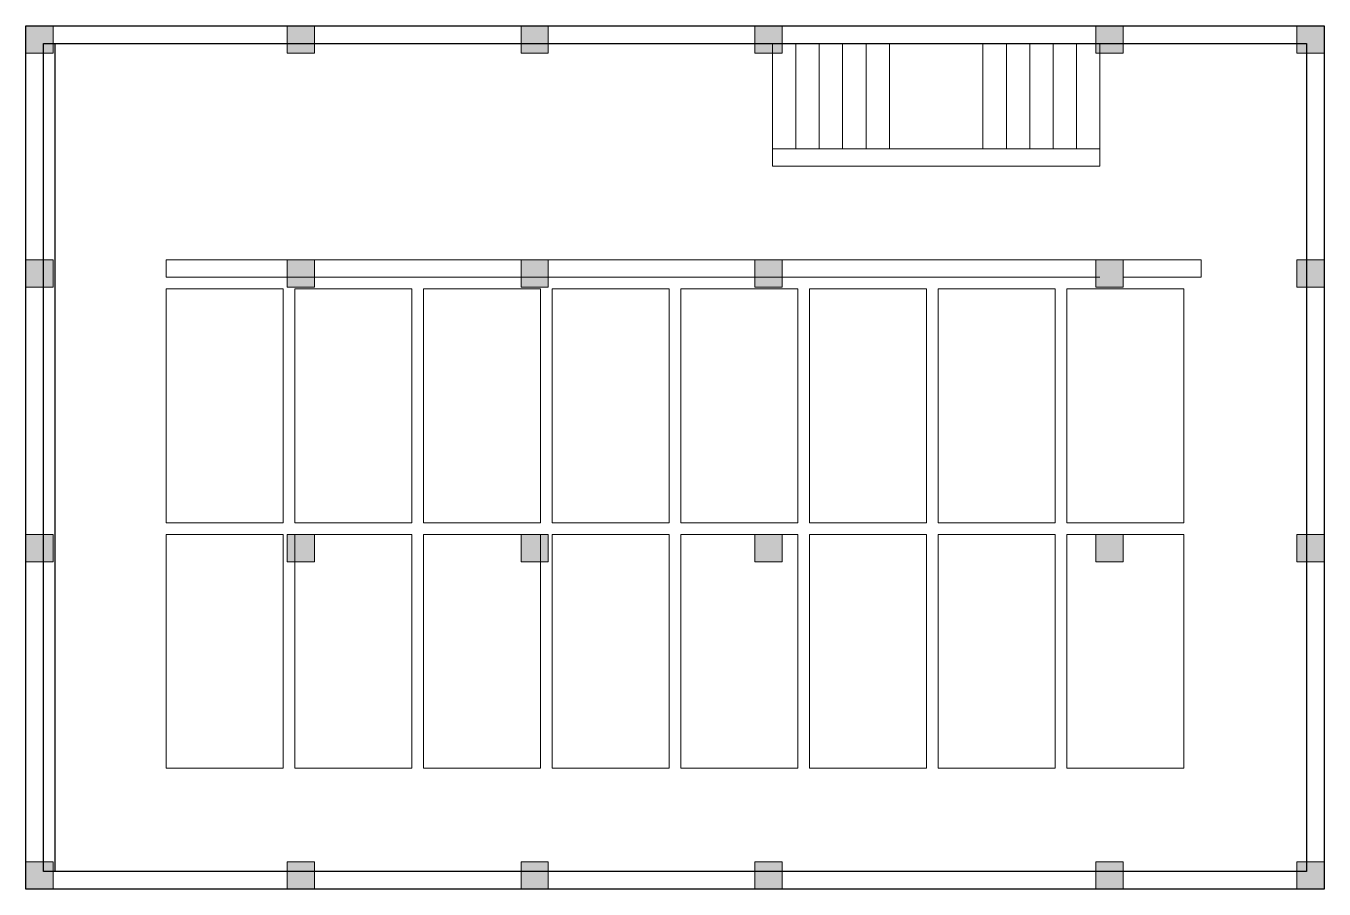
# Model space of a CAD drawing. Header units: metres. Extents: x 642627 to 642864, y 3061318 to 3061472.
# Drawn here: x 642709.99 to 642726.91, y 3061378.48 to 3061389.73 of the extents above; entities that cross this region are included whole.
import ezdxf

# ---------------------------------------------------------------- set-up
doc = ezdxf.new("R2010")
doc.units = ezdxf.units.M
doc.header["$MEASUREMENT"] = 0
doc.linetypes.add('ACAD_ISO04W100', pattern=[30, 24, -3, 0, -3])
doc.layers.add('c_line', color=64, linetype='ACAD_ISO04W100', lineweight=9)
doc.layers.add('Concrete Part', color=7, linetype='Continuous')

msp = doc.modelspace()

# ---------------------------------------------------------------- hatches: boundary and pattern name
at = {"layer": 'c_line', "true_color": 0x9898cc}
h = msp.add_hatch(color=253, dxfattribs=at)
h.dxf.hatch_style = 1
h.paths.add_polyline_path([(642710.3497, 3061389.7307), (642710.3497, 3061389.3751), (642709.9941, 3061389.3751), (642709.9941, 3061389.7307)])
h = msp.add_hatch(color=253, dxfattribs=at)
h.dxf.hatch_style = 1
h.paths.add_polyline_path([(642713.7533, 3061389.7307), (642713.7533, 3061389.3751), (642713.3977, 3061389.3751), (642713.3977, 3061389.7307)])
h = msp.add_hatch(color=253, dxfattribs=at)
h.dxf.hatch_style = 1
h.paths.add_polyline_path([(642716.8013, 3061389.7307), (642716.8013, 3061389.3751), (642716.4457, 3061389.3751), (642716.4457, 3061389.7307)])
h = msp.add_hatch(color=253, dxfattribs=at)
h.dxf.hatch_style = 1
h.paths.add_polyline_path([(642719.8493, 3061389.7307), (642719.8493, 3061389.3751), (642719.4937, 3061389.3751), (642719.4937, 3061389.7307)])
h = msp.add_hatch(color=253, dxfattribs=at)
h.dxf.hatch_style = 1
h.paths.add_polyline_path([(642724.2943, 3061389.7307), (642724.2943, 3061389.3751), (642723.9387, 3061389.3751), (642723.9387, 3061389.7307)])
h = msp.add_hatch(color=253, dxfattribs=at)
h.dxf.hatch_style = 1
h.paths.add_polyline_path([(642726.9105, 3061389.7307), (642726.9105, 3061389.3751), (642726.5549, 3061389.3751), (642726.5549, 3061389.7307)])
h = msp.add_hatch(color=253, dxfattribs=at)
h.dxf.hatch_style = 1
h.paths.add_polyline_path([(642710.3497, 3061386.6827), (642710.3497, 3061386.3271), (642709.9941, 3061386.3271), (642709.9941, 3061386.6827)])
h = msp.add_hatch(color=253, dxfattribs=at)
h.dxf.hatch_style = 1
h.paths.add_polyline_path([(642713.7533, 3061386.6827), (642713.7533, 3061386.3271), (642713.3977, 3061386.3271), (642713.3977, 3061386.6827)])
h = msp.add_hatch(color=253, dxfattribs=at)
h.dxf.hatch_style = 1
h.paths.add_polyline_path([(642716.8013, 3061386.6827), (642716.8013, 3061386.3271), (642716.4457, 3061386.3271), (642716.4457, 3061386.6827)])
h = msp.add_hatch(color=253, dxfattribs=at)
h.dxf.hatch_style = 1
h.paths.add_polyline_path([(642719.8493, 3061386.6827), (642719.8493, 3061386.3271), (642719.4937, 3061386.3271), (642719.4937, 3061386.6827)])
h = msp.add_hatch(color=253, dxfattribs=at)
h.dxf.hatch_style = 1
h.paths.add_polyline_path([(642724.2943, 3061386.6827), (642724.2943, 3061386.3271), (642723.9387, 3061386.3271), (642723.9387, 3061386.6827)])
h = msp.add_hatch(color=253, dxfattribs=at)
h.dxf.hatch_style = 1
h.paths.add_polyline_path([(642726.9105, 3061386.6827), (642726.9105, 3061386.3271), (642726.5549, 3061386.3271), (642726.5549, 3061386.6827)])
h = msp.add_hatch(color=253, dxfattribs=at)
h.dxf.hatch_style = 1
h.paths.add_polyline_path([(642710.3497, 3061383.1013), (642710.3497, 3061382.7457), (642709.9941, 3061382.7457), (642709.9941, 3061383.1013)])
h = msp.add_hatch(color=253, dxfattribs=at)
h.dxf.hatch_style = 1
h.paths.add_polyline_path([(642713.7533, 3061383.1013), (642713.7533, 3061382.7457), (642713.3977, 3061382.7457), (642713.3977, 3061383.1013)])
h = msp.add_hatch(color=253, dxfattribs=at)
h.dxf.hatch_style = 1
h.paths.add_polyline_path([(642716.8013, 3061383.1013), (642716.8013, 3061382.7457), (642716.4457, 3061382.7457), (642716.4457, 3061383.1013)])
h = msp.add_hatch(color=253, dxfattribs=at)
h.dxf.hatch_style = 1
h.paths.add_polyline_path([(642719.8493, 3061383.1013), (642719.8493, 3061382.7457), (642719.4937, 3061382.7457), (642719.4937, 3061383.1013)])
h = msp.add_hatch(color=253, dxfattribs=at)
h.dxf.hatch_style = 1
h.paths.add_polyline_path([(642724.2943, 3061383.1013), (642724.2943, 3061382.7457), (642723.9387, 3061382.7457), (642723.9387, 3061383.1013)])
h = msp.add_hatch(color=253, dxfattribs=at)
h.dxf.hatch_style = 1
h.paths.add_polyline_path([(642726.9105, 3061383.1013), (642726.9105, 3061382.7457), (642726.5549, 3061382.7457), (642726.5549, 3061383.1013)])
h = msp.add_hatch(color=253, dxfattribs=at)
h.dxf.hatch_style = 1
h.paths.add_polyline_path([(642710.3497, 3061378.8341), (642710.3497, 3061378.4785), (642709.9941, 3061378.4785), (642709.9941, 3061378.8341)])
h = msp.add_hatch(color=253, dxfattribs=at)
h.dxf.hatch_style = 1
h.paths.add_polyline_path([(642713.7533, 3061378.8341), (642713.7533, 3061378.4785), (642713.3977, 3061378.4785), (642713.3977, 3061378.8341)])
h = msp.add_hatch(color=253, dxfattribs=at)
h.dxf.hatch_style = 1
h.paths.add_polyline_path([(642716.8013, 3061378.8341), (642716.8013, 3061378.4785), (642716.4457, 3061378.4785), (642716.4457, 3061378.8341)])
h = msp.add_hatch(color=253, dxfattribs=at)
h.dxf.hatch_style = 1
h.paths.add_polyline_path([(642719.8493, 3061378.8341), (642719.8493, 3061378.4785), (642719.4937, 3061378.4785), (642719.4937, 3061378.8341)])
h = msp.add_hatch(color=253, dxfattribs=at)
h.dxf.hatch_style = 1
h.paths.add_polyline_path([(642724.2943, 3061378.8341), (642724.2943, 3061378.4785), (642723.9387, 3061378.4785), (642723.9387, 3061378.8341)])
h = msp.add_hatch(color=253, dxfattribs=at)
h.dxf.hatch_style = 1
h.paths.add_polyline_path([(642726.9105, 3061378.8341), (642726.9105, 3061378.4785), (642726.5549, 3061378.4785), (642726.5549, 3061378.8341)])

# ---------------------------------------------------------------- linework, layer by layer
at = {"layer": 'c_line'}
for p, q in [((642709.9941, 3061389.7307), (642709.9941, 3061389.5021)), ((642719.7223, 3061389.7307), (642723.9895, 3061389.7307)), ((642723.9387, 3061389.7307), (642723.9387, 3061389.5021)), ((642726.5549, 3061389.7307), (642726.5549, 3061389.5021)), ((642709.9941, 3061389.3751), (642709.9941, 3061389.6037)), ((642721.2463, 3061389.5021), (642719.7223, 3061389.5021)), ((642719.7223, 3061389.5021), (642719.7223, 3061388.1305)), ((642720.0271, 3061389.5021), (642720.0271, 3061388.1305)), ((642720.3319, 3061389.5021), (642720.3319, 3061388.1305)), ((642720.6367, 3061389.5021), (642720.6367, 3061388.1305)), ((642720.9415, 3061389.5021), (642720.9415, 3061388.1305)), ((642721.2463, 3061388.1305), (642721.2463, 3061389.5021)), ((642721.2463, 3061389.5021), (642722.4655, 3061389.5021)), ((642722.4655, 3061389.5021), (642722.4655, 3061388.1305)), ((642723.9895, 3061389.5021), (642722.4655, 3061389.5021)), ((642722.7703, 3061389.5021), (642722.7703, 3061388.1305)), ((642723.0751, 3061389.5021), (642723.0751, 3061388.1305)), ((642723.3799, 3061389.5021), (642723.3799, 3061388.1305)), ((642723.6847, 3061389.5021), (642723.6847, 3061388.1305)), ((642723.9387, 3061389.3751), (642723.9387, 3061389.6037)), ((642723.9895, 3061389.5021), (642723.9895, 3061388.1305)), ((642726.5549, 3061389.3751), (642726.5549, 3061389.6037)), ((642723.9895, 3061388.1305), (642719.7223, 3061388.1305)), ((642719.7223, 3061387.9019), (642719.7223, 3061388.1305)), ((642723.9895, 3061387.9019), (642723.9895, 3061388.1305)), ((642723.9895, 3061387.9019), (642719.7223, 3061387.9019)), ((642709.9941, 3061386.6827), (642709.9941, 3061386.4541)), ((642723.9895, 3061386.6827), (642711.8229, 3061386.6827)), ((642711.8229, 3061386.4541), (642711.8229, 3061386.6827)), ((642723.9387, 3061386.6827), (642723.9387, 3061386.4541)), ((642724.2943, 3061386.6827), (642725.3103, 3061386.6827)), ((642725.3103, 3061386.6827), (642725.3103, 3061386.4541)), ((642726.5549, 3061386.6827), (642726.5549, 3061386.4541)), ((642709.9941, 3061386.3271), (642709.9941, 3061386.5557)), ((642723.9895, 3061386.4541), (642711.8229, 3061386.4541)), ((642723.9387, 3061386.3271), (642723.9387, 3061386.5557)), ((642725.3103, 3061386.4541), (642724.2943, 3061386.4541)), ((642726.5549, 3061386.3271), (642726.5549, 3061386.5557)), ((642709.9941, 3061383.1013), (642709.9941, 3061382.8727)), ((642723.9387, 3061383.1013), (642723.9387, 3061382.8727)), ((642726.5549, 3061383.1013), (642726.5549, 3061382.8727)), ((642709.9941, 3061382.7457), (642709.9941, 3061382.9743)), ((642723.9387, 3061382.7457), (642723.9387, 3061382.9743)), ((642726.5549, 3061382.7457), (642726.5549, 3061382.9743)), ((642709.9941, 3061378.8341), (642709.9941, 3061378.6055)), ((642709.9941, 3061378.4785), (642709.9941, 3061378.7071)), ((642723.9387, 3061378.8341), (642723.9387, 3061378.6055)), ((642723.9387, 3061378.4785), (642723.9387, 3061378.7071)), ((642726.5549, 3061378.8341), (642726.5549, 3061378.6055)), ((642726.5549, 3061378.4785), (642726.5549, 3061378.7071))]:
    msp.add_line(p, q, dxfattribs=at)
for points in [[(642710.3497, 3061389.7307), (642710.3497, 3061389.3751), (642709.9941, 3061389.3751), (642709.9941, 3061389.7307)], [(642713.7533, 3061389.7307), (642713.7533, 3061389.3751), (642713.3977, 3061389.3751), (642713.3977, 3061389.7307)], [(642716.8013, 3061389.7307), (642716.8013, 3061389.3751), (642716.4457, 3061389.3751), (642716.4457, 3061389.7307)], [(642719.8493, 3061389.7307), (642719.8493, 3061389.3751), (642719.4937, 3061389.3751), (642719.4937, 3061389.7307)], [(642724.2943, 3061389.7307), (642724.2943, 3061389.3751), (642723.9387, 3061389.3751), (642723.9387, 3061389.7307)], [(642726.9105, 3061389.7307), (642726.9105, 3061389.3751), (642726.5549, 3061389.3751), (642726.5549, 3061389.7307)], [(642710.3497, 3061386.6827), (642710.3497, 3061386.3271), (642709.9941, 3061386.3271), (642709.9941, 3061386.6827)], [(642713.7533, 3061386.6827), (642713.7533, 3061386.3271), (642713.3977, 3061386.3271), (642713.3977, 3061386.6827)], [(642716.8013, 3061386.6827), (642716.8013, 3061386.3271), (642716.4457, 3061386.3271), (642716.4457, 3061386.6827)], [(642719.8493, 3061386.6827), (642719.8493, 3061386.3271), (642719.4937, 3061386.3271), (642719.4937, 3061386.6827)], [(642724.2943, 3061386.6827), (642724.2943, 3061386.3271), (642723.9387, 3061386.3271), (642723.9387, 3061386.6827)], [(642726.9105, 3061386.6827), (642726.9105, 3061386.3271), (642726.5549, 3061386.3271), (642726.5549, 3061386.6827)], [(642711.8229, 3061386.3017), (642713.3469, 3061386.3017), (642713.3469, 3061383.2537), (642711.8229, 3061383.2537)], [(642713.4993, 3061386.3017), (642715.0233, 3061386.3017), (642715.0233, 3061383.2537), (642713.4993, 3061383.2537)], [(642715.1757, 3061386.3017), (642716.6997, 3061386.3017), (642716.6997, 3061383.2537), (642715.1757, 3061383.2537)], [(642716.8521, 3061386.3017), (642718.3761, 3061386.3017), (642718.3761, 3061383.2537), (642716.8521, 3061383.2537)], [(642718.5285, 3061386.3017), (642720.0525, 3061386.3017), (642720.0525, 3061383.2537), (642718.5285, 3061383.2537)], [(642720.2049, 3061386.3017), (642721.7289, 3061386.3017), (642721.7289, 3061383.2537), (642720.2049, 3061383.2537)], [(642721.8813, 3061386.3017), (642723.4053, 3061386.3017), (642723.4053, 3061383.2537), (642721.8813, 3061383.2537)], [(642723.5577, 3061386.3017), (642725.0817, 3061386.3017), (642725.0817, 3061383.2537), (642723.5577, 3061383.2537)], [(642710.3497, 3061383.1013), (642710.3497, 3061382.7457), (642709.9941, 3061382.7457), (642709.9941, 3061383.1013)], [(642711.8229, 3061383.1013), (642713.3469, 3061383.1013), (642713.3469, 3061380.0533), (642711.8229, 3061380.0533)], [(642713.7533, 3061383.1013), (642713.7533, 3061382.7457), (642713.3977, 3061382.7457), (642713.3977, 3061383.1013)], [(642713.4993, 3061383.1013), (642715.0233, 3061383.1013), (642715.0233, 3061380.0533), (642713.4993, 3061380.0533)], [(642715.1757, 3061383.1013), (642716.6997, 3061383.1013), (642716.6997, 3061380.0533), (642715.1757, 3061380.0533)], [(642716.8013, 3061383.1013), (642716.8013, 3061382.7457), (642716.4457, 3061382.7457), (642716.4457, 3061383.1013)], [(642716.8521, 3061383.1013), (642718.3761, 3061383.1013), (642718.3761, 3061380.0533), (642716.8521, 3061380.0533)], [(642718.5285, 3061383.1013), (642720.0525, 3061383.1013), (642720.0525, 3061380.0533), (642718.5285, 3061380.0533)], [(642719.8493, 3061383.1013), (642719.8493, 3061382.7457), (642719.4937, 3061382.7457), (642719.4937, 3061383.1013)], [(642720.2049, 3061383.1013), (642721.7289, 3061383.1013), (642721.7289, 3061380.0533), (642720.2049, 3061380.0533)], [(642721.8813, 3061383.1013), (642723.4053, 3061383.1013), (642723.4053, 3061380.0533), (642721.8813, 3061380.0533)], [(642723.5577, 3061383.1013), (642725.0817, 3061383.1013), (642725.0817, 3061380.0533), (642723.5577, 3061380.0533)], [(642724.2943, 3061383.1013), (642724.2943, 3061382.7457), (642723.9387, 3061382.7457), (642723.9387, 3061383.1013)], [(642726.9105, 3061383.1013), (642726.9105, 3061382.7457), (642726.5549, 3061382.7457), (642726.5549, 3061383.1013)], [(642710.3497, 3061378.8341), (642710.3497, 3061378.4785), (642709.9941, 3061378.4785), (642709.9941, 3061378.8341)], [(642713.7533, 3061378.8341), (642713.7533, 3061378.4785), (642713.3977, 3061378.4785), (642713.3977, 3061378.8341)], [(642716.8013, 3061378.8341), (642716.8013, 3061378.4785), (642716.4457, 3061378.4785), (642716.4457, 3061378.8341)], [(642719.8493, 3061378.8341), (642719.8493, 3061378.4785), (642719.4937, 3061378.4785), (642719.4937, 3061378.8341)], [(642724.2943, 3061378.8341), (642724.2943, 3061378.4785), (642723.9387, 3061378.4785), (642723.9387, 3061378.8341)], [(642726.9105, 3061378.8341), (642726.9105, 3061378.4785), (642726.5549, 3061378.4785), (642726.5549, 3061378.8341)]]:
    msp.add_lwpolyline(points, close=True, dxfattribs=at)
at = {"layer": 'Concrete Part'}
for p, q in [((642709.9941, 3061378.4785), (642709.9941, 3061389.7307)), ((642709.9941, 3061389.7307), (642726.9105, 3061389.7307)), ((642726.9105, 3061389.7307), (642726.9105, 3061378.4785)), ((642710.2227, 3061389.5021), (642726.6819, 3061389.5021)), ((642710.2227, 3061378.7071), (642710.2227, 3061389.5021)), ((642710.3751, 3061378.7071), (642710.3751, 3061389.5021)), ((642726.6819, 3061389.5021), (642726.6819, 3061378.7071)), ((642726.6819, 3061378.7071), (642710.2227, 3061378.7071)), ((642726.9105, 3061378.4785), (642709.9941, 3061378.4785))]:
    msp.add_line(p, q, dxfattribs=at)

doc.saveas('drawing.dxf')
